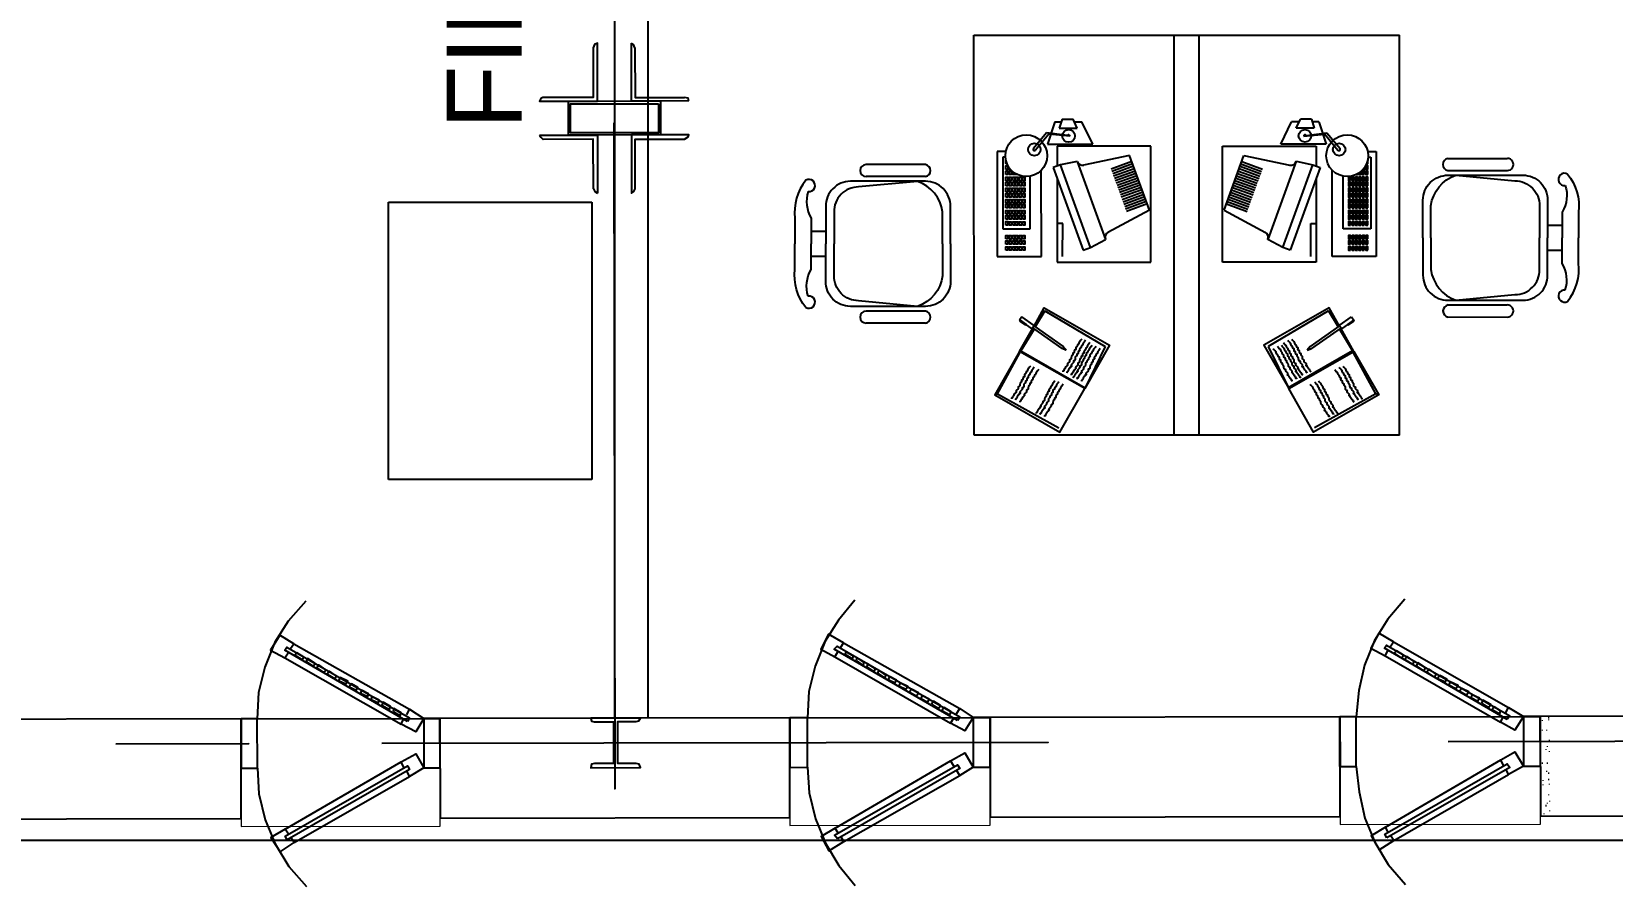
# Model space of a CAD drawing. Header units: inches. Extents: x 6322 to 85903, y -36042 to 7673.
# Drawn here: x 61982.7 to 62172.2, y 5492.1 to 5594.7 of the extents above; entities that cross this region are included whole.
import ezdxf
from ezdxf.enums import TextEntityAlignment as Align

# ---------------------------------------------------------------- set-up
doc = ezdxf.new("R2010")
doc.units = ezdxf.units.IN
doc.header["$LTSCALE"] = 10
doc.linetypes.add('Amconstr', pattern=[9999, 9999, 0])
for name, color, linetype in [('A-TEXT-P', 3, 'Continuous'), ('A-WALL-BLWK', 33, 'Continuous'), ('FURN', 6, 'Continuous'), ('HATCH', 251, 'Continuous'), ('NOITHAT', 21, 'Continuous'), ('Plot Boundary', 1, 'Continuous'), ('TIM', 14, 'Continuous')]:
    doc.layers.add(name, color=color, linetype=linetype)
doc.styles.add('1by8in-1F', font='arial.ttf', dxfattribs={"height": 6})

# ---------------------------------------------------------------- blocks, each defined once
blk = doc.blocks.new('pdf plan')
at = {"color": 7, "linetype": 'Continuous', "lineweight": -2, "true_color": 0x000007}
for points in [[(378.81, 361.051), (378.76, 361.034), (378.727, 360.968), (380.083, 360.968), (380.083, 362.324), (380.017, 362.291), (379.984, 362.209), (379.984, 361.051)], [(381.555, 360.968), (381.555, 360.174), (379.405, 360.174), (379.405, 360.968)], [(381.506, 360.902), (381.506, 360.224), (379.455, 360.224), (379.455, 360.902)], [(382.118, 360.075), (382.201, 360.125), (382.217, 360.174), (380.877, 360.174), (380.877, 358.818), (380.927, 358.851), (380.96, 358.917), (380.96, 360.075)], [(375.618, 346.479), (372.756, 348.15), (372.806, 348.216), (375.667, 346.562)], [(388.469, 346.479), (385.591, 348.15), (385.657, 348.216), (388.519, 346.562)], [(401.304, 346.479), (398.443, 348.15), (398.492, 348.216), (401.37, 346.562)], [(372.988, 348.034), (373.17, 347.918), (373.203, 347.984), (373.037, 348.084)], [(373.252, 347.885), (373.418, 347.769), (373.467, 347.836), (373.286, 347.951)], [(385.839, 348.034), (386.021, 347.918), (386.038, 347.984), (385.872, 348.084)], [(386.104, 347.885), (386.269, 347.769), (386.286, 347.836), (386.121, 347.951)], [(398.674, 348.034), (398.84, 347.918), (398.889, 347.984), (398.724, 348.084)], [(398.922, 347.885), (399.104, 347.769), (399.137, 347.836), (398.972, 347.951)], [(373.501, 347.736), (373.666, 347.621), (373.716, 347.687), (373.55, 347.802)], [(373.749, 347.587), (373.931, 347.472), (373.964, 347.538), (373.798, 347.654)], [(374.013, 347.439), (374.179, 347.356), (374.228, 347.422), (374.046, 347.505)], [(386.352, 347.736), (386.517, 347.621), (386.551, 347.687), (386.369, 347.802)], [(386.6, 347.587), (386.782, 347.472), (386.799, 347.538), (386.633, 347.654)], [(386.848, 347.439), (387.014, 347.356), (387.047, 347.422), (386.881, 347.505)], [(399.187, 347.736), (399.352, 347.621), (399.402, 347.687), (399.22, 347.802)], [(399.435, 347.587), (399.601, 347.472), (399.65, 347.538), (399.485, 347.654)], [(399.683, 347.439), (399.865, 347.356), (399.898, 347.422), (399.733, 347.505)], [(374.261, 347.29), (374.427, 347.207), (374.46, 347.273), (374.311, 347.356)], [(374.526, 347.141), (374.691, 347.058), (374.708, 347.124), (374.543, 347.207)], [(387.096, 347.29), (387.262, 347.207), (387.311, 347.273), (387.129, 347.356)], [(387.344, 347.141), (387.51, 347.058), (387.559, 347.124), (387.394, 347.207)], [(399.948, 347.29), (400.113, 347.207), (400.163, 347.273), (399.981, 347.356)], [(400.196, 347.141), (400.361, 347.058), (400.411, 347.124), (400.246, 347.207)], [(374.774, 346.992), (374.94, 346.909), (374.956, 346.975), (374.791, 347.058)], [(375.022, 346.86), (375.204, 346.76), (375.221, 346.827), (375.055, 346.926)], [(375.287, 346.711), (375.452, 346.612), (375.469, 346.678), (375.303, 346.777)], [(387.609, 346.992), (387.774, 346.909), (387.808, 346.975), (387.642, 347.058)], [(387.857, 346.86), (388.023, 346.76), (388.072, 346.827), (387.907, 346.926)], [(388.105, 346.711), (388.287, 346.612), (388.32, 346.678), (388.155, 346.777)], [(400.461, 346.992), (400.626, 346.909), (400.659, 346.975), (400.494, 347.058)], [(400.709, 346.86), (400.874, 346.76), (400.924, 346.827), (400.742, 346.926)], [(400.957, 346.711), (401.139, 346.612), (401.155, 346.678), (401.006, 346.777)], [(371.731, 344.213), (371.731, 346.545), (363.56, 346.545), (363.56, 344.213)], [(371.731, 346.545), (371.731, 345.388), (372.111, 345.388), (372.111, 346.545)], [(375.998, 346.545), (375.998, 345.388), (376.379, 345.388), (376.379, 346.545)], [(384.549, 344.213), (384.549, 346.545), (376.379, 346.545), (376.379, 344.213)], [(379.984, 345.487), (379.918, 345.47), (379.902, 345.388), (381.059, 345.388), (381.026, 345.47), (380.96, 345.487), (380.53, 345.487), (380.53, 346.463), (380.96, 346.463), (381.026, 346.479), (381.059, 346.545), (379.902, 346.545), (379.918, 346.479), (379.984, 346.463), (380.431, 346.463), (380.431, 345.487)], [(384.549, 346.545), (384.549, 345.388), (384.963, 345.388), (384.963, 346.545)], [(388.833, 346.545), (388.833, 345.388), (389.23, 345.388), (389.23, 346.545)], [(397.401, 344.213), (397.401, 346.545), (389.23, 346.545), (389.23, 344.213)], [(397.401, 346.545), (397.401, 345.388), (397.781, 345.388), (397.781, 346.545)], [(401.685, 346.545), (401.685, 345.388), (402.081, 345.388), (402.081, 346.545)], [(448.774, 344.213), (448.774, 346.545), (402.081, 346.545), (402.081, 344.213)], [(372.806, 343.717), (372.756, 343.8), (375.618, 345.437), (375.667, 345.355)], [(385.657, 343.717), (385.591, 343.8), (388.469, 345.437), (388.519, 345.355)], [(398.492, 343.717), (398.443, 343.8), (401.304, 345.437), (401.37, 345.355)]]:
    blk.add_lwpolyline(points, close=True, dxfattribs=at)
for points in [[(382.217, 360.968), (380.877, 360.968), (380.877, 362.324)], [(380.96, 362.209), (380.927, 362.291), (380.877, 362.324)], [(380.96, 362.209), (380.96, 361.051), (382.118, 361.051)], [(382.217, 360.968), (382.201, 361.034), (382.118, 361.051)], [(380.464, 360.455), (380.464, 344.891), (380.464, 344.891)], [(378.727, 360.174), (378.76, 360.125), (378.81, 360.075)], [(378.727, 360.174), (380.083, 360.174), (380.083, 358.818)], [(379.984, 358.917), (379.984, 360.075), (378.81, 360.075)], [(379.984, 358.917), (380.017, 358.851), (380.083, 358.818)], [(373.252, 349.291), (372.839, 348.828), (372.525, 348.332), (372.293, 347.753), (372.144, 347.157), (372.111, 346.545)], [(386.071, 349.291), (385.69, 348.828), (385.376, 348.332), (385.145, 347.753), (384.996, 347.157), (384.963, 346.545)], [(398.922, 349.291), (398.525, 348.828), (398.211, 348.332), (397.98, 347.753), (397.847, 347.157), (397.781, 346.545)], [(372.889, 348.183), (372.971, 348.299), (372.64, 348.497), (372.425, 348.15), (372.756, 347.968), (372.839, 348.084)], [(372.971, 348.299), (375.667, 346.76), (375.667, 346.76)], [(385.74, 348.183), (385.806, 348.299), (385.459, 348.497), (385.277, 348.15), (385.608, 347.968), (385.674, 348.084)], [(385.806, 348.299), (388.519, 346.76), (388.519, 346.76)], [(398.575, 348.183), (398.658, 348.299), (398.31, 348.497), (398.128, 348.15), (398.459, 347.968), (398.525, 348.084)], [(398.658, 348.299), (401.337, 346.76), (401.337, 346.76)], [(372.756, 347.968), (375.469, 346.413), (375.469, 346.413)], [(385.608, 347.968), (388.304, 346.413), (388.304, 346.413)], [(398.459, 347.968), (401.155, 346.413), (401.155, 346.413)], [(375.601, 346.628), (375.667, 346.76), (375.998, 346.545), (375.816, 346.231), (375.469, 346.413), (375.535, 346.545)], [(388.436, 346.628), (388.519, 346.76), (388.833, 346.545), (388.635, 346.231), (388.304, 346.413), (388.386, 346.545)], [(401.271, 346.628), (401.337, 346.76), (401.685, 346.545), (401.486, 346.231), (401.155, 346.413), (401.221, 346.545)], [(371.731, 346.545), (376.379, 346.545), (376.379, 346.545)], [(384.549, 346.545), (389.23, 346.545), (389.23, 346.545)], [(397.401, 346.545), (402.081, 346.545), (402.081, 346.545)], [(368.803, 345.967), (371.913, 345.967), (371.913, 345.967)], [(375.022, 345.967), (390.586, 345.967), (390.586, 345.967)], [(375.535, 345.404), (375.469, 345.536), (375.816, 345.718), (375.998, 345.388), (375.667, 345.189), (375.601, 345.321)], [(388.386, 345.404), (388.304, 345.536), (388.635, 345.718), (388.833, 345.388), (388.519, 345.189), (388.436, 345.321)], [(399.931, 345.967), (415.512, 345.967), (415.512, 345.967)], [(401.221, 345.404), (401.155, 345.536), (401.486, 345.718), (401.685, 345.388), (401.337, 345.189), (401.271, 345.321)], [(372.111, 345.388), (372.144, 344.792), (372.293, 344.18), (372.525, 343.618), (372.839, 343.089), (373.252, 342.625)], [(372.756, 343.965), (375.469, 345.536), (375.469, 345.536)], [(384.963, 345.388), (384.996, 344.792), (385.145, 344.18), (385.376, 343.618), (385.69, 343.089), (386.071, 342.625)], [(385.608, 343.965), (388.304, 345.536), (388.304, 345.536)], [(397.781, 345.388), (397.847, 344.792), (397.98, 344.18), (398.211, 343.618), (398.525, 343.089), (398.922, 342.625)], [(398.459, 343.965), (401.155, 345.536), (401.155, 345.536)], [(372.971, 343.651), (375.667, 345.189), (375.667, 345.189)], [(385.806, 343.651), (388.519, 345.189), (388.519, 345.189)], [(398.658, 343.651), (401.337, 345.189), (401.337, 345.189)], [(372.839, 343.849), (372.756, 343.965), (372.425, 343.767), (372.64, 343.436), (372.971, 343.651), (372.889, 343.767)], [(385.674, 343.849), (385.608, 343.965), (385.277, 343.767), (385.459, 343.436), (385.806, 343.651), (385.74, 343.767)], [(398.525, 343.849), (398.459, 343.965), (398.128, 343.767), (398.31, 343.436), (398.658, 343.651), (398.575, 343.767)]]:
    blk.add_lwpolyline(points, dxfattribs=at)
at = {"color": 253, "linetype": 'Continuous', "lineweight": 20, "true_color": 0xb3b3b3}
for points in [[(402.131, 346.446), (402.131, 346.463)], [(402.28, 346.496), (402.28, 346.529)], [(402.28, 346.463), (402.28, 346.479)], [(402.131, 346.215), (402.131, 346.231)], [(402.23, 346.215), (402.23, 346.231)], [(402.297, 345.967), (402.297, 346)], [(402.214, 345.95), (402.214, 345.967)], [(402.214, 345.768), (402.214, 345.785)], [(402.23, 345.95), (402.23, 345.967)], [(402.247, 345.834), (402.247, 345.851)], [(402.297, 345.718), (402.297, 345.735)], [(402.131, 345.437), (402.131, 345.47)], [(402.23, 345.255), (402.23, 345.272)], [(402.247, 345.437), (402.247, 345.47)], [(402.148, 345.04), (402.148, 345.057)], [(402.148, 344.941), (402.148, 344.958)], [(402.28, 345.206), (402.28, 345.239)], [(402.28, 345.057), (402.28, 345.09)], [(402.297, 344.958), (402.297, 344.974)], [(402.081, 344.676), (402.081, 344.709)], [(402.247, 344.511), (402.247, 344.528)], [(402.28, 344.709), (402.28, 344.726)], [(402.297, 344.561), (402.297, 344.577)], [(371.731, 344.213), (371.731, 344.031), (376.379, 344.031), (376.379, 344.213)], [(384.549, 344.213), (384.549, 344.031), (389.23, 344.031), (389.23, 344.213)], [(397.401, 344.213), (397.401, 344.031), (402.081, 344.031), (402.081, 344.213)], [(402.081, 344.296), (402.081, 344.329)], [(402.164, 344.263), (402.164, 344.279)], [(402.214, 344.445), (402.214, 344.478)], [(402.297, 344.329), (402.297, 344.346)]]:
    blk.add_lwpolyline(points, dxfattribs=at)
at = {"layer": 'A-WALL-BLWK'}
for p, q in [((380.462, 346.526), (380.54, 390.96)), ((381.241, 346.535), (381.318, 390.179))]:
    blk.add_line(p, q, dxfattribs=at)
at = {"layer": 'FURN', "linetype": 'Amconstr', "lineweight": 25}
for p, q in [((375.19, 352.131), (375.201, 358.615)), ((375.201, 358.615), (379.945, 358.607)), ((379.945, 358.607), (379.934, 352.123)), ((379.934, 352.123), (375.19, 352.131))]:
    blk.add_line(p, q, dxfattribs=at)
at = {"layer": 'HATCH'}
for p, q in [((388.865, 353.141), (388.881, 362.494)), ((388.881, 362.494), (394.143, 362.485)), ((393.542, 353.132), (393.558, 362.486)), ((394.126, 353.131), (394.143, 362.485)), ((394.143, 362.485), (398.819, 362.476)), ((398.803, 353.123), (398.819, 362.476)), ((392.559, 359.531), (392.077, 359.356)), ((392.579, 359.476), (392.097, 359.301)), ((392.599, 359.421), (392.117, 359.246)), ((392.619, 359.366), (392.137, 359.191)), ((392.639, 359.311), (392.156, 359.136)), ((395.051, 359.307), (395.533, 359.13)), ((395.071, 359.362), (395.553, 359.185)), ((395.091, 359.417), (395.573, 359.24)), ((395.111, 359.472), (395.593, 359.295)), ((395.131, 359.526), (395.613, 359.35)), ((392.659, 359.256), (392.176, 359.081)), ((392.679, 359.201), (392.196, 359.026)), ((392.699, 359.146), (392.216, 358.971)), ((392.719, 359.091), (392.236, 358.917)), ((392.739, 359.036), (392.256, 358.862)), ((392.758, 358.981), (392.276, 358.807)), ((392.778, 358.926), (392.296, 358.752)), ((392.778, 358.926), (392.296, 358.752)), ((394.91, 358.923), (395.392, 358.746)), ((394.91, 358.923), (395.392, 358.746)), ((394.93, 358.977), (395.412, 358.801)), ((394.95, 359.032), (395.432, 358.856)), ((394.97, 359.087), (395.452, 358.911)), ((394.99, 359.142), (395.472, 358.966)), ((395.01, 359.197), (395.492, 359.021)), ((395.03, 359.252), (395.512, 359.076)), ((392.798, 358.871), (392.316, 358.697)), ((392.818, 358.816), (392.336, 358.642)), ((392.838, 358.761), (392.355, 358.587)), ((392.858, 358.706), (392.375, 358.532)), ((392.878, 358.651), (392.395, 358.477)), ((392.898, 358.596), (392.415, 358.422)), ((394.789, 358.593), (395.271, 358.417)), ((394.809, 358.648), (395.291, 358.472)), ((394.83, 358.703), (395.312, 358.527)), ((394.85, 358.758), (395.332, 358.581)), ((394.87, 358.813), (395.352, 358.636)), ((394.89, 358.868), (395.372, 358.691)), ((392.918, 358.542), (392.435, 358.367)), ((394.769, 358.538), (395.251, 358.362)), ((398.803, 353.123), (388.865, 353.141))]:
    blk.add_line(p, q, dxfattribs=at)
for points in [[(389.616, 359.232), (389.617, 359.315), (389.664, 359.315), (389.663, 359.232)], [(389.617, 359.355), (389.617, 359.438), (389.664, 359.438), (389.664, 359.355)], [(389.696, 359.232), (389.696, 359.315), (389.743, 359.315), (389.743, 359.232)], [(397.993, 359.217), (397.994, 359.3), (397.947, 359.3), (397.946, 359.217)], [(398.073, 359.34), (398.073, 359.423), (398.026, 359.423), (398.026, 359.34)], [(398.073, 359.217), (398.073, 359.3), (398.026, 359.3), (398.026, 359.217)], [(389.616, 359.091), (389.616, 359.174), (389.663, 359.174), (389.663, 359.091)], [(389.616, 358.972), (389.616, 359.055), (389.663, 359.055), (389.663, 358.971)], [(389.616, 358.83), (389.616, 358.914), (389.663, 358.914), (389.663, 358.83)], [(389.695, 358.971), (389.696, 359.055), (389.743, 359.054), (389.742, 358.971)], [(389.695, 358.83), (389.695, 358.914), (389.742, 358.913), (389.742, 358.83)], [(389.696, 359.091), (389.696, 359.174), (389.743, 359.174), (389.743, 359.091)], [(389.778, 358.83), (389.778, 358.913), (389.825, 358.913), (389.825, 358.83)], [(389.779, 359.091), (389.779, 359.174), (389.826, 359.174), (389.826, 359.09)], [(389.779, 358.971), (389.779, 359.054), (389.826, 359.054), (389.826, 358.971)], [(389.854, 358.971), (389.855, 359.054), (389.902, 359.054), (389.901, 358.971)], [(389.854, 358.83), (389.854, 358.913), (389.901, 358.913), (389.901, 358.83)], [(389.855, 359.09), (389.855, 359.174), (389.902, 359.174), (389.902, 359.09)], [(389.934, 359.09), (389.934, 359.173), (389.981, 359.173), (389.981, 359.09)], [(389.934, 358.971), (389.934, 359.054), (389.981, 359.054), (389.981, 358.971)], [(389.934, 358.83), (389.934, 358.913), (389.981, 358.913), (389.981, 358.83)], [(390.017, 359.09), (390.017, 359.173), (390.064, 359.173), (390.064, 359.09)], [(390.017, 358.971), (390.017, 359.054), (390.064, 359.054), (390.064, 358.971)], [(390.017, 358.83), (390.017, 358.913), (390.064, 358.913), (390.064, 358.83)], [(397.671, 358.957), (397.671, 359.041), (397.625, 359.041), (397.624, 358.957)], [(397.672, 359.077), (397.672, 359.16), (397.625, 359.16), (397.625, 359.077)], [(397.754, 358.957), (397.755, 359.04), (397.708, 359.04), (397.707, 358.957)], [(397.755, 359.077), (397.755, 359.16), (397.708, 359.16), (397.708, 359.077)], [(397.834, 359.076), (397.834, 359.16), (397.787, 359.16), (397.787, 359.076)], [(397.834, 358.957), (397.834, 359.04), (397.787, 359.04), (397.787, 358.957)], [(397.91, 359.076), (397.91, 359.159), (397.863, 359.159), (397.863, 359.076)], [(397.91, 358.957), (397.91, 359.04), (397.863, 359.04), (397.863, 358.957)], [(397.993, 359.076), (397.993, 359.159), (397.946, 359.159), (397.946, 359.076)], [(397.993, 358.957), (397.993, 359.04), (397.946, 359.04), (397.946, 358.957)], [(398.072, 358.957), (398.073, 359.04), (398.026, 359.04), (398.025, 358.957)], [(398.073, 359.076), (398.073, 359.159), (398.026, 359.159), (398.026, 359.076)], [(389.615, 358.708), (389.616, 358.791), (389.663, 358.791), (389.662, 358.707)], [(389.615, 358.567), (389.615, 358.65), (389.662, 358.65), (389.662, 358.566)], [(389.695, 358.707), (389.695, 358.791), (389.742, 358.79), (389.742, 358.707)], [(389.695, 358.566), (389.695, 358.65), (389.742, 358.649), (389.742, 358.566)], [(389.778, 358.707), (389.778, 358.79), (389.825, 358.79), (389.825, 358.707)], [(389.778, 358.566), (389.778, 358.649), (389.825, 358.649), (389.825, 358.566)], [(389.854, 358.707), (389.854, 358.79), (389.901, 358.79), (389.901, 358.707)], [(389.854, 358.566), (389.854, 358.649), (389.901, 358.649), (389.901, 358.566)], [(389.933, 358.707), (389.934, 358.79), (389.981, 358.79), (389.98, 358.707)], [(389.933, 358.566), (389.933, 358.649), (389.98, 358.649), (389.98, 358.566)], [(390.016, 358.566), (390.016, 358.649), (390.063, 358.649), (390.063, 358.566)], [(390.017, 358.707), (390.017, 358.79), (390.064, 358.79), (390.064, 358.707)], [(397.671, 358.816), (397.671, 358.899), (397.624, 358.9), (397.624, 358.816)], [(397.671, 358.693), (397.671, 358.777), (397.624, 358.777), (397.624, 358.693)], [(397.671, 358.552), (397.671, 358.636), (397.624, 358.636), (397.624, 358.552)], [(397.754, 358.816), (397.754, 358.899), (397.707, 358.899), (397.707, 358.816)], [(397.754, 358.693), (397.754, 358.776), (397.707, 358.776), (397.707, 358.693)], [(397.754, 358.552), (397.754, 358.635), (397.707, 358.635), (397.707, 358.552)], [(397.833, 358.552), (397.833, 358.635), (397.786, 358.635), (397.786, 358.552)], [(397.834, 358.816), (397.834, 358.899), (397.787, 358.899), (397.787, 358.816)], [(397.834, 358.693), (397.834, 358.776), (397.787, 358.776), (397.787, 358.693)], [(397.909, 358.693), (397.91, 358.776), (397.863, 358.776), (397.862, 358.693)], [(397.909, 358.552), (397.909, 358.635), (397.862, 358.635), (397.862, 358.552)], [(397.91, 358.816), (397.91, 358.899), (397.863, 358.899), (397.863, 358.816)], [(397.992, 358.552), (397.992, 358.635), (397.945, 358.635), (397.945, 358.552)], [(397.993, 358.816), (397.993, 358.899), (397.946, 358.899), (397.946, 358.816)], [(397.993, 358.693), (397.993, 358.776), (397.946, 358.776), (397.946, 358.693)], [(398.072, 358.816), (398.072, 358.899), (398.025, 358.899), (398.025, 358.816)], [(398.072, 358.693), (398.072, 358.776), (398.025, 358.776), (398.025, 358.693)], [(398.072, 358.552), (398.072, 358.635), (398.025, 358.635), (398.025, 358.552)], [(389.615, 358.454), (389.615, 358.538), (389.662, 358.538), (389.662, 358.454)], [(389.615, 358.313), (389.615, 358.397), (389.662, 358.396), (389.662, 358.313)], [(389.615, 358.19), (389.615, 358.274), (389.662, 358.274), (389.662, 358.19)], [(389.694, 358.313), (389.694, 358.396), (389.741, 358.396), (389.741, 358.313)], [(389.694, 358.19), (389.694, 358.273), (389.741, 358.273), (389.741, 358.19)], [(389.695, 358.454), (389.695, 358.537), (389.742, 358.537), (389.742, 358.454)], [(389.777, 358.313), (389.778, 358.396), (389.825, 358.396), (389.824, 358.313)], [(389.777, 358.19), (389.777, 358.273), (389.824, 358.273), (389.824, 358.19)], [(389.778, 358.454), (389.778, 358.537), (389.825, 358.537), (389.825, 358.454)], [(389.853, 358.313), (389.853, 358.396), (389.9, 358.396), (389.9, 358.313)], [(389.853, 358.19), (389.853, 358.273), (389.9, 358.273), (389.9, 358.19)], [(389.854, 358.454), (389.854, 358.537), (389.901, 358.537), (389.901, 358.454)], [(389.933, 358.454), (389.933, 358.537), (389.98, 358.537), (389.98, 358.454)], [(389.933, 358.313), (389.933, 358.396), (389.98, 358.396), (389.98, 358.313)], [(389.933, 358.19), (389.933, 358.273), (389.98, 358.273), (389.98, 358.19)], [(390.016, 358.454), (390.016, 358.537), (390.063, 358.537), (390.063, 358.454)], [(390.016, 358.313), (390.016, 358.396), (390.063, 358.396), (390.063, 358.313)], [(390.016, 358.19), (390.016, 358.273), (390.063, 358.273), (390.063, 358.19)], [(397.67, 358.44), (397.671, 358.523), (397.624, 358.523), (397.623, 358.44)], [(397.67, 358.299), (397.67, 358.382), (397.623, 358.382), (397.623, 358.299)], [(397.67, 358.176), (397.67, 358.259), (397.623, 358.26), (397.623, 358.176)], [(397.753, 358.299), (397.753, 358.382), (397.706, 358.382), (397.706, 358.299)], [(397.753, 358.176), (397.753, 358.259), (397.706, 358.259), (397.706, 358.176)], [(397.754, 358.44), (397.754, 358.523), (397.707, 358.523), (397.707, 358.44)], [(397.833, 358.44), (397.833, 358.523), (397.786, 358.523), (397.786, 358.44)], [(397.833, 358.299), (397.833, 358.382), (397.786, 358.382), (397.786, 358.299)], [(397.833, 358.176), (397.833, 358.259), (397.786, 358.259), (397.786, 358.176)], [(397.909, 358.44), (397.909, 358.523), (397.862, 358.523), (397.862, 358.44)], [(397.909, 358.299), (397.909, 358.382), (397.862, 358.382), (397.862, 358.299)], [(397.908, 358.176), (397.909, 358.259), (397.862, 358.259), (397.862, 358.176)], [(397.992, 358.44), (397.992, 358.523), (397.945, 358.523), (397.945, 358.44)], [(397.992, 358.299), (397.992, 358.382), (397.945, 358.382), (397.945, 358.299)], [(397.992, 358.176), (397.992, 358.259), (397.945, 358.259), (397.945, 358.176)], [(398.071, 358.299), (398.071, 358.382), (398.024, 358.382), (398.024, 358.299)], [(398.071, 358.176), (398.071, 358.259), (398.024, 358.259), (398.024, 358.176)], [(398.072, 358.44), (398.072, 358.523), (398.025, 358.523), (398.025, 358.44)], [(389.614, 358.049), (389.614, 358.133), (389.661, 358.133), (389.661, 358.049)], [(389.614, 357.728), (389.614, 357.811), (389.661, 357.811), (389.661, 357.728)], [(389.693, 357.727), (389.693, 357.811), (389.74, 357.811), (389.74, 357.727)], [(389.694, 358.049), (389.694, 358.132), (389.741, 358.132), (389.741, 358.049)], [(389.776, 357.727), (389.777, 357.81), (389.823, 357.81), (389.823, 357.727)], [(389.777, 358.049), (389.777, 358.132), (389.824, 358.132), (389.824, 358.049)], [(389.852, 357.727), (389.852, 357.81), (389.899, 357.81), (389.899, 357.727)], [(389.853, 358.049), (389.853, 358.132), (389.9, 358.132), (389.9, 358.049)], [(389.932, 358.049), (389.932, 358.132), (389.979, 358.132), (389.979, 358.049)], [(389.932, 357.727), (389.932, 357.81), (389.979, 357.81), (389.979, 357.727)], [(390.015, 358.049), (390.016, 358.132), (390.063, 358.132), (390.062, 358.049)], [(390.015, 357.727), (390.015, 357.81), (390.062, 357.81), (390.062, 357.727)], [(397.67, 358.035), (397.67, 358.118), (397.623, 358.119), (397.623, 358.035)], [(397.753, 358.035), (397.753, 358.118), (397.706, 358.118), (397.706, 358.035)], [(397.832, 358.035), (397.832, 358.118), (397.786, 358.118), (397.785, 358.035)], [(397.908, 358.035), (397.908, 358.118), (397.861, 358.118), (397.861, 358.035)], [(397.991, 358.035), (397.991, 358.118), (397.945, 358.118), (397.944, 358.035)], [(398.071, 358.035), (398.071, 358.118), (398.024, 358.118), (398.024, 358.035)], [(389.613, 357.464), (389.613, 357.547), (389.66, 357.547), (389.66, 357.464)], [(389.614, 357.605), (389.614, 357.688), (389.661, 357.688), (389.661, 357.605)], [(389.693, 357.605), (389.693, 357.688), (389.74, 357.688), (389.74, 357.604)], [(389.693, 357.463), (389.693, 357.547), (389.74, 357.547), (389.74, 357.463)], [(389.776, 357.604), (389.776, 357.688), (389.823, 357.687), (389.823, 357.604)], [(389.776, 357.463), (389.776, 357.547), (389.823, 357.546), (389.823, 357.463)], [(389.852, 357.604), (389.852, 357.687), (389.899, 357.687), (389.899, 357.604)], [(389.852, 357.463), (389.852, 357.546), (389.899, 357.546), (389.899, 357.463)], [(389.931, 357.463), (389.931, 357.546), (389.978, 357.546), (389.978, 357.463)], [(389.932, 357.604), (389.932, 357.687), (389.979, 357.687), (389.979, 357.604)], [(390.014, 357.463), (390.015, 357.546), (390.062, 357.546), (390.061, 357.463)], [(390.015, 357.604), (390.015, 357.687), (390.062, 357.687), (390.062, 357.604)], [(397.669, 357.713), (397.669, 357.797), (397.622, 357.797), (397.622, 357.714)], [(397.669, 357.59), (397.669, 357.674), (397.622, 357.674), (397.622, 357.591)], [(397.669, 357.449), (397.669, 357.533), (397.622, 357.533), (397.622, 357.45)], [(397.752, 357.713), (397.752, 357.796), (397.705, 357.797), (397.705, 357.713)], [(397.752, 357.59), (397.752, 357.674), (397.705, 357.674), (397.705, 357.59)], [(397.752, 357.449), (397.752, 357.532), (397.705, 357.533), (397.705, 357.449)], [(397.831, 357.449), (397.831, 357.532), (397.784, 357.532), (397.784, 357.449)], [(397.832, 357.713), (397.832, 357.796), (397.785, 357.796), (397.785, 357.713)], [(397.832, 357.59), (397.832, 357.673), (397.785, 357.673), (397.785, 357.59)], [(397.907, 357.59), (397.908, 357.673), (397.861, 357.673), (397.86, 357.59)], [(397.907, 357.449), (397.907, 357.532), (397.86, 357.532), (397.86, 357.449)], [(397.908, 357.713), (397.908, 357.796), (397.861, 357.796), (397.861, 357.713)], [(397.99, 357.449), (397.99, 357.532), (397.943, 357.532), (397.943, 357.449)], [(397.991, 357.713), (397.991, 357.796), (397.944, 357.796), (397.944, 357.713)], [(397.991, 357.59), (397.991, 357.673), (397.944, 357.673), (397.944, 357.59)], [(398.07, 357.713), (398.07, 357.796), (398.023, 357.796), (398.023, 357.713)], [(398.07, 357.59), (398.07, 357.673), (398.023, 357.673), (398.023, 357.59)], [(398.07, 357.449), (398.07, 357.532), (398.023, 357.532), (398.023, 357.449)]]:
    blk.add_lwpolyline(points, close=True, dxfattribs=at)
for points in [[(389.642, 359.496), (389.617, 359.496), (389.617, 359.579), (389.618, 359.579)], [(389.727, 359.355), (389.696, 359.355), (389.696, 359.394)], [(389.826, 359.267), (389.826, 359.231), (389.779, 359.232), (389.779, 359.303)], [(397.863, 359.253), (397.863, 359.217), (397.91, 359.217), (397.91, 359.288)], [(397.963, 359.34), (397.994, 359.34), (397.994, 359.38)], [(398.048, 359.481), (398.073, 359.481), (398.074, 359.564), (398.073, 359.564)], [(389.89, 359.231), (389.855, 359.231), (389.855, 359.249)], [(397.8, 359.217), (397.834, 359.217), (397.834, 359.235)]]:
    blk.add_lwpolyline(points, dxfattribs=at)
for points in [[(391.384, 355.384), (391.348, 355.336), (391.327, 355.314), (391.311, 355.27), (391.289, 355.249), (391.274, 355.205), (391.246, 355.188), (391.243, 355.136), (391.219, 355.126), (391.202, 355.065), (391.178, 355.054), (391.172, 355.013), (391.158, 355.005), (391.121, 354.905), (391.101, 354.901), (391.099, 354.866), (391.048, 354.792), (391.053, 354.772), (391.033, 354.768), (391.028, 354.745), (391.014, 354.735), (390.987, 354.69), (390.967, 354.668), (390.962, 354.644), (390.942, 354.639), (390.945, 354.629), (390.941, 354.622)], [(391.475, 355.36), (391.439, 355.312), (391.418, 355.29), (391.402, 355.246), (391.38, 355.225), (391.365, 355.181), (391.337, 355.164), (391.334, 355.112), (391.31, 355.102), (391.293, 355.041), (391.269, 355.03), (391.264, 354.989), (391.249, 354.981), (391.212, 354.881), (391.192, 354.877), (391.19, 354.842), (391.139, 354.768), (391.144, 354.747), (391.124, 354.744), (391.119, 354.72), (391.105, 354.711), (391.078, 354.665), (391.058, 354.643), (391.053, 354.62), (391.033, 354.615), (391.036, 354.604), (391.032, 354.598)], [(391.578, 355.308), (391.542, 355.26), (391.521, 355.238), (391.505, 355.194), (391.484, 355.173), (391.468, 355.129), (391.44, 355.112), (391.437, 355.06), (391.413, 355.05), (391.396, 354.989), (391.372, 354.978), (391.367, 354.937), (391.353, 354.929), (391.315, 354.829), (391.295, 354.825), (391.293, 354.79), (391.242, 354.716), (391.248, 354.695), (391.227, 354.691), (391.222, 354.668), (391.209, 354.659), (391.181, 354.613), (391.161, 354.591), (391.156, 354.568), (391.136, 354.563), (391.139, 354.552), (391.135, 354.546)], [(391.624, 355.24), (391.587, 355.192), (391.566, 355.17), (391.55, 355.126), (391.529, 355.105), (391.513, 355.061), (391.485, 355.044), (391.482, 354.992), (391.458, 354.982), (391.442, 354.921), (391.417, 354.91), (391.412, 354.869), (391.398, 354.861), (391.361, 354.761), (391.34, 354.757), (391.338, 354.722), (391.287, 354.648), (391.293, 354.628), (391.272, 354.624), (391.268, 354.6), (391.254, 354.591), (391.226, 354.545), (391.206, 354.523), (391.202, 354.5), (391.181, 354.495), (391.184, 354.485), (391.18, 354.478)], [(396.052, 355.233), (396.088, 355.184), (396.109, 355.162), (396.125, 355.118), (396.146, 355.097), (396.162, 355.053), (396.189, 355.036), (396.192, 354.984), (396.216, 354.973), (396.233, 354.912), (396.257, 354.902), (396.262, 354.86), (396.276, 354.853), (396.313, 354.752), (396.334, 354.748), (396.335, 354.713), (396.386, 354.639), (396.38, 354.619), (396.401, 354.615), (396.405, 354.591), (396.419, 354.582), (396.447, 354.536), (396.466, 354.514), (396.471, 354.491), (396.491, 354.485), (396.489, 354.475), (396.492, 354.469)], [(396.097, 355.3), (396.133, 355.252), (396.154, 355.23), (396.17, 355.185), (396.191, 355.165), (396.207, 355.12), (396.235, 355.103), (396.237, 355.052), (396.262, 355.041), (396.278, 354.98), (396.302, 354.969), (396.308, 354.928), (396.322, 354.92), (396.358, 354.82), (396.379, 354.816), (396.381, 354.781), (396.431, 354.707), (396.426, 354.686), (396.446, 354.682), (396.451, 354.659), (396.465, 354.65), (396.492, 354.604), (396.512, 354.582), (396.516, 354.559), (396.537, 354.553), (396.534, 354.543), (396.538, 354.536)], [(396.2, 355.352), (396.237, 355.304), (396.258, 355.281), (396.273, 355.237), (396.295, 355.216), (396.31, 355.172), (396.338, 355.155), (396.341, 355.103), (396.365, 355.093), (396.381, 355.032), (396.406, 355.021), (396.411, 354.98), (396.425, 354.972), (396.462, 354.872), (396.482, 354.868), (396.484, 354.833), (396.535, 354.758), (396.529, 354.738), (396.55, 354.734), (396.554, 354.711), (396.568, 354.701), (396.595, 354.656), (396.615, 354.634), (396.62, 354.61), (396.64, 354.605), (396.637, 354.595), (396.641, 354.588)], [(396.292, 355.376), (396.328, 355.327), (396.349, 355.305), (396.365, 355.261), (396.386, 355.24), (396.401, 355.196), (396.429, 355.179), (396.432, 355.127), (396.456, 355.117), (396.473, 355.056), (396.497, 355.045), (396.502, 355.004), (396.516, 354.996), (396.553, 354.896), (396.573, 354.892), (396.575, 354.857), (396.626, 354.782), (396.62, 354.762), (396.641, 354.758), (396.645, 354.735), (396.659, 354.725), (396.687, 354.68), (396.706, 354.657), (396.711, 354.634), (396.731, 354.629), (396.729, 354.618), (396.732, 354.612)], [(391.715, 355.216), (391.678, 355.168), (391.657, 355.146), (391.641, 355.102), (391.62, 355.081), (391.604, 355.037), (391.576, 355.02), (391.574, 354.968), (391.549, 354.958), (391.533, 354.897), (391.508, 354.886), (391.503, 354.845), (391.489, 354.837), (391.452, 354.737), (391.431, 354.733), (391.429, 354.698), (391.378, 354.624), (391.384, 354.603), (391.363, 354.599), (391.359, 354.576), (391.345, 354.567), (391.317, 354.521), (391.297, 354.499), (391.293, 354.476), (391.272, 354.471), (391.275, 354.46), (391.271, 354.454)], [(391.818, 355.164), (391.782, 355.116), (391.76, 355.094), (391.745, 355.049), (391.723, 355.029), (391.707, 354.985), (391.679, 354.968), (391.677, 354.916), (391.652, 354.905), (391.636, 354.845), (391.612, 354.834), (391.606, 354.793), (391.592, 354.785), (391.555, 354.685), (391.534, 354.681), (391.533, 354.646), (391.482, 354.572), (391.487, 354.551), (391.467, 354.547), (391.462, 354.524), (391.448, 354.515), (391.42, 354.469), (391.401, 354.447), (391.396, 354.424), (391.375, 354.418), (391.378, 354.408), (391.375, 354.402)], [(395.857, 355.157), (395.893, 355.109), (395.915, 355.086), (395.93, 355.042), (395.951, 355.021), (395.967, 354.977), (395.995, 354.96), (395.997, 354.908), (396.022, 354.898), (396.038, 354.837), (396.062, 354.826), (396.068, 354.785), (396.082, 354.777), (396.118, 354.677), (396.139, 354.673), (396.141, 354.638), (396.191, 354.563), (396.186, 354.543), (396.206, 354.539), (396.211, 354.516), (396.225, 354.507), (396.252, 354.461), (396.272, 354.439), (396.277, 354.415), (396.297, 354.41), (396.294, 354.4), (396.298, 354.393)], [(395.961, 355.209), (395.997, 355.16), (396.018, 355.138), (396.033, 355.094), (396.055, 355.073), (396.07, 355.029), (396.098, 355.012), (396.101, 354.96), (396.125, 354.949), (396.141, 354.888), (396.166, 354.878), (396.171, 354.836), (396.185, 354.829), (396.222, 354.729), (396.242, 354.724), (396.244, 354.69), (396.295, 354.615), (396.289, 354.595), (396.31, 354.591), (396.314, 354.568), (396.328, 354.558), (396.356, 354.512), (396.375, 354.49), (396.38, 354.467), (396.4, 354.462), (396.397, 354.451), (396.401, 354.445)], [(390.184, 354.755), (390.148, 354.707), (390.126, 354.685), (390.111, 354.64), (390.089, 354.62), (390.074, 354.576), (390.046, 354.559), (390.043, 354.507), (390.019, 354.496), (390.002, 354.436), (389.978, 354.425), (389.972, 354.384), (389.958, 354.376), (389.921, 354.276), (389.901, 354.272), (389.899, 354.237), (389.848, 354.163), (389.853, 354.142), (389.833, 354.138), (389.828, 354.115), (389.814, 354.106), (389.787, 354.06), (389.767, 354.038), (389.762, 354.015), (389.742, 354.009), (389.744, 353.999), (389.741, 353.993)], [(390.275, 354.731), (390.239, 354.683), (390.218, 354.661), (390.202, 354.616), (390.18, 354.596), (390.165, 354.551), (390.137, 354.534), (390.134, 354.483), (390.11, 354.472), (390.093, 354.411), (390.069, 354.401), (390.063, 354.359), (390.049, 354.352), (390.012, 354.252), (389.992, 354.248), (389.99, 354.213), (389.939, 354.139), (389.944, 354.118), (389.924, 354.114), (389.919, 354.091), (389.905, 354.082), (389.878, 354.036), (389.858, 354.014), (389.853, 353.991), (389.833, 353.985), (389.836, 353.975), (389.832, 353.969)], [(390.378, 354.679), (390.342, 354.631), (390.321, 354.608), (390.305, 354.564), (390.284, 354.544), (390.268, 354.499), (390.24, 354.482), (390.237, 354.431), (390.213, 354.42), (390.196, 354.359), (390.172, 354.349), (390.167, 354.307), (390.152, 354.3), (390.115, 354.2), (390.095, 354.196), (390.093, 354.161), (390.042, 354.087), (390.048, 354.066), (390.027, 354.062), (390.022, 354.039), (390.008, 354.03), (389.981, 353.984), (389.961, 353.962), (389.956, 353.939), (389.936, 353.933), (389.939, 353.923), (389.935, 353.917)], [(397.295, 354.667), (397.331, 354.618), (397.352, 354.596), (397.368, 354.552), (397.389, 354.531), (397.405, 354.487), (397.433, 354.47), (397.435, 354.418), (397.459, 354.407), (397.476, 354.346), (397.5, 354.336), (397.505, 354.294), (397.519, 354.287), (397.556, 354.187), (397.577, 354.183), (397.578, 354.148), (397.629, 354.073), (397.624, 354.053), (397.644, 354.049), (397.649, 354.026), (397.663, 354.016), (397.69, 353.97), (397.71, 353.948), (397.714, 353.925), (397.735, 353.92), (397.732, 353.909), (397.736, 353.903)], [(397.398, 354.718), (397.434, 354.67), (397.456, 354.648), (397.471, 354.603), (397.493, 354.583), (397.508, 354.538), (397.536, 354.521), (397.539, 354.47), (397.563, 354.459), (397.579, 354.398), (397.603, 354.388), (397.609, 354.346), (397.623, 354.338), (397.66, 354.238), (397.68, 354.234), (397.682, 354.199), (397.733, 354.125), (397.727, 354.104), (397.747, 354.1), (397.752, 354.077), (397.766, 354.068), (397.793, 354.022), (397.813, 354), (397.818, 353.977), (397.838, 353.971), (397.835, 353.961), (397.839, 353.955)], [(397.49, 354.742), (397.526, 354.694), (397.547, 354.672), (397.562, 354.627), (397.584, 354.607), (397.599, 354.562), (397.627, 354.545), (397.63, 354.494), (397.654, 354.483), (397.67, 354.422), (397.695, 354.411), (397.7, 354.37), (397.714, 354.362), (397.751, 354.262), (397.771, 354.258), (397.773, 354.223), (397.824, 354.149), (397.818, 354.128), (397.839, 354.124), (397.843, 354.101), (397.857, 354.092), (397.885, 354.046), (397.904, 354.024), (397.909, 354.001), (397.929, 353.995), (397.926, 353.985), (397.93, 353.978)], [(390.758, 354.413), (390.721, 354.364), (390.7, 354.342), (390.684, 354.298), (390.663, 354.277), (390.647, 354.233), (390.619, 354.216), (390.617, 354.164), (390.592, 354.154), (390.576, 354.093), (390.551, 354.083), (390.546, 354.041), (390.532, 354.033), (390.495, 353.933), (390.474, 353.929), (390.472, 353.894), (390.421, 353.82), (390.427, 353.8), (390.406, 353.796), (390.402, 353.773), (390.388, 353.763), (390.36, 353.718), (390.34, 353.696), (390.336, 353.673), (390.315, 353.667), (390.318, 353.657), (390.314, 353.65)], [(390.849, 354.388), (390.813, 354.34), (390.791, 354.318), (390.776, 354.274), (390.754, 354.253), (390.738, 354.209), (390.71, 354.192), (390.708, 354.14), (390.683, 354.13), (390.667, 354.069), (390.643, 354.058), (390.637, 354.017), (390.623, 354.009), (390.586, 353.909), (390.565, 353.905), (390.564, 353.87), (390.513, 353.796), (390.518, 353.776), (390.498, 353.772), (390.493, 353.749), (390.479, 353.739), (390.451, 353.694), (390.432, 353.672), (390.427, 353.648), (390.406, 353.643), (390.409, 353.633), (390.406, 353.626)], [(390.952, 354.336), (390.916, 354.288), (390.894, 354.266), (390.879, 354.222), (390.857, 354.201), (390.842, 354.157), (390.814, 354.14), (390.811, 354.088), (390.787, 354.078), (390.77, 354.017), (390.746, 354.006), (390.74, 353.965), (390.726, 353.957), (390.689, 353.857), (390.669, 353.853), (390.667, 353.818), (390.616, 353.744), (390.621, 353.724), (390.601, 353.72), (390.596, 353.696), (390.582, 353.687), (390.555, 353.641), (390.535, 353.62), (390.53, 353.596), (390.51, 353.591), (390.512, 353.581), (390.509, 353.574)], [(396.72, 354.326), (396.756, 354.278), (396.777, 354.256), (396.793, 354.211), (396.814, 354.191), (396.83, 354.146), (396.858, 354.129), (396.86, 354.078), (396.885, 354.067), (396.901, 354.006), (396.925, 353.995), (396.931, 353.954), (396.945, 353.946), (396.981, 353.846), (397.002, 353.842), (397.004, 353.807), (397.054, 353.733), (397.049, 353.712), (397.069, 353.708), (397.074, 353.685), (397.088, 353.676), (397.115, 353.63), (397.135, 353.608), (397.139, 353.585), (397.16, 353.579), (397.157, 353.569), (397.161, 353.562)], [(396.823, 354.378), (396.86, 354.33), (396.881, 354.307), (396.896, 354.263), (396.918, 354.242), (396.933, 354.198), (396.961, 354.181), (396.964, 354.129), (396.988, 354.119), (397.004, 354.058), (397.029, 354.047), (397.034, 354.006), (397.048, 353.998), (397.085, 353.898), (397.105, 353.894), (397.107, 353.859), (397.158, 353.784), (397.152, 353.764), (397.173, 353.76), (397.177, 353.737), (397.191, 353.727), (397.218, 353.682), (397.238, 353.66), (397.243, 353.636), (397.263, 353.631), (397.26, 353.621), (397.264, 353.614)], [(396.915, 354.402), (396.951, 354.353), (396.972, 354.331), (396.988, 354.287), (397.009, 354.266), (397.024, 354.222), (397.052, 354.205), (397.055, 354.153), (397.079, 354.143), (397.096, 354.082), (397.12, 354.071), (397.125, 354.03), (397.139, 354.022), (397.176, 353.922), (397.196, 353.918), (397.198, 353.883), (397.249, 353.808), (397.243, 353.788), (397.264, 353.784), (397.268, 353.761), (397.282, 353.751), (397.31, 353.705), (397.329, 353.683), (397.334, 353.66), (397.354, 353.655), (397.352, 353.644), (397.355, 353.638)]]:
    blk.add_spline(points, degree=3, dxfattribs=at)
at = {"layer": 'NOITHAT'}
for p, q in [((390.762, 360.463), (390.591, 359.946)), ((390.762, 360.463), (390.915, 360.463)), ((390.936, 360.526), (390.867, 360.319)), ((390.936, 360.526), (391.191, 360.525)), ((391.291, 360.318), (391.191, 360.525)), ((391.222, 360.462), (391.4, 360.462)), ((391.65, 359.944), (391.4, 360.462)), ((396.042, 359.936), (396.294, 360.453)), ((396.472, 360.453), (396.294, 360.453)), ((396.402, 360.309), (396.503, 360.516)), ((396.758, 360.516), (396.503, 360.516)), ((396.758, 360.516), (396.826, 360.308)), ((396.931, 360.452), (396.779, 360.452)), ((396.931, 360.452), (397.101, 359.934)), ((390.571, 360.207), (390.264, 359.838)), ((390.623, 360.179), (390.312, 359.805)), ((391.058, 360.145), (390.571, 360.207)), ((391.113, 360.125), (390.623, 360.179)), ((390.867, 360.319), (391.291, 360.318)), ((396.826, 360.308), (396.402, 360.309)), ((396.579, 360.116), (397.07, 360.168)), ((396.634, 360.136), (397.122, 360.195)), ((397.07, 360.168), (397.379, 359.792)), ((397.122, 360.195), (397.427, 359.826)), ((389.417, 359.77), (389.413, 357.32)), ((389.618, 359.769), (389.417, 359.77)), ((390.591, 359.946), (391.65, 359.944)), ((390.819, 359.896), (390.818, 359.432)), ((393.011, 359.892), (390.819, 359.896)), ((392.509, 359.671), (391.433, 359.45)), ((392.97, 358.397), (392.509, 359.671)), ((393.006, 357.184), (393.011, 359.892)), ((394.676, 357.181), (394.681, 359.889)), ((394.681, 359.889), (396.873, 359.885)), ((394.716, 358.394), (395.182, 359.666)), ((395.182, 359.666), (396.257, 359.442)), ((397.101, 359.934), (396.042, 359.936)), ((396.873, 359.885), (396.872, 359.421)), ((398.073, 359.755), (398.274, 359.754)), ((398.274, 359.754), (398.269, 357.304)), ((387.743, 359.47), (386.356, 359.473)), ((389.546, 359.641), (389.543, 357.964)), ((390.445, 357.318), (390.448, 359.335)), ((390.897, 359.46), (390.725, 359.398)), ((390.725, 359.398), (391.426, 357.463)), ((391.287, 359.54), (390.897, 359.46)), ((391.597, 357.525), (390.897, 359.46)), ((391.287, 359.54), (391.948, 357.715)), ((396.403, 359.531), (395.736, 357.709)), ((396.086, 357.517), (396.794, 359.45)), ((396.965, 359.387), (396.258, 357.455)), ((396.403, 359.531), (396.794, 359.45)), ((396.794, 359.45), (396.965, 359.387)), ((397.238, 357.306), (397.242, 359.323)), ((398.081, 359.626), (398.145, 359.625)), ((398.145, 359.625), (398.142, 357.949)), ((399.947, 359.311), (401.334, 359.308)), ((399.948, 359.592), (401.334, 359.59)), ((387.742, 359.188), (386.356, 359.191)), ((390.188, 357.963), (390.19, 359.194)), ((390.818, 359.142), (390.814, 357.188)), ((396.871, 359.132), (396.868, 357.177)), ((397.497, 357.95), (397.499, 359.182)), ((392.97, 358.397), (392.002, 357.877)), ((394.716, 358.394), (395.682, 357.871)), ((385.413, 357.914), (385.07, 357.914)), ((389.543, 357.964), (390.188, 357.963)), ((390.945, 358.09), (390.816, 358.091)), ((390.943, 357.317), (390.945, 358.09)), ((396.739, 357.307), (396.74, 358.08)), ((396.74, 358.08), (396.869, 358.08)), ((398.142, 357.949), (397.497, 357.95)), ((402.272, 358.028), (402.615, 358.027)), ((391.426, 357.463), (391.597, 357.525)), ((391.597, 357.525), (391.948, 357.715)), ((396.086, 357.517), (395.736, 357.709)), ((396.258, 357.455), (396.086, 357.517)), ((402.271, 357.443), (402.614, 357.443)), ((385.412, 357.329), (385.069, 357.33)), ((389.413, 357.32), (390.445, 357.318)), ((390.814, 357.188), (393.006, 357.184)), ((396.868, 357.177), (394.676, 357.181)), ((398.269, 357.304), (397.238, 357.306)), ((387.737, 356.046), (386.35, 356.049)), ((390.527, 356.044), (390.301, 355.672)), ((390.527, 356.044), (391.934, 355.214)), ((397.151, 356.033), (395.741, 355.207)), ((397.151, 356.033), (397.375, 355.659)), ((399.942, 356.168), (401.328, 356.166)), ((387.736, 355.765), (386.35, 355.767)), ((389.947, 355.829), (389.932, 355.809)), ((389.932, 355.809), (390.072, 355.711)), ((389.99, 355.908), (389.935, 355.83)), ((389.935, 355.83), (390.222, 355.629)), ((389.947, 355.829), (390.086, 355.731)), ((390.271, 355.621), (389.962, 355.11)), ((390.276, 355.708), (389.99, 355.908)), ((390.086, 355.731), (390.072, 355.711)), ((390.222, 355.629), (390.268, 355.695)), ((390.234, 355.647), (390.921, 355.167)), ((390.267, 355.695), (390.276, 355.708)), ((390.267, 355.695), (390.954, 355.214)), ((397.409, 355.683), (396.721, 355.204)), ((397.443, 355.635), (396.754, 355.156)), ((397.401, 355.695), (397.687, 355.895)), ((397.409, 355.683), (397.401, 355.695)), ((397.406, 355.609), (397.713, 355.096)), ((397.455, 355.616), (397.409, 355.682)), ((397.742, 355.816), (397.455, 355.616)), ((397.731, 355.815), (397.591, 355.718)), ((397.591, 355.718), (397.605, 355.698)), ((397.745, 355.795), (397.605, 355.698)), ((397.687, 355.895), (397.742, 355.816)), ((397.731, 355.815), (397.745, 355.795)), ((399.941, 355.887), (401.328, 355.884)), ((389.418, 354.109), (389.938, 355.069)), ((389.962, 355.11), (391.465, 354.249)), ((391.023, 355.127), (390.921, 355.167)), ((390.954, 355.214), (391.023, 355.127)), ((391.934, 355.214), (391.453, 354.229)), ((395.741, 355.207), (396.218, 354.22)), ((397.713, 355.096), (396.207, 354.241)), ((396.721, 355.204), (396.652, 355.117)), ((396.652, 355.117), (396.754, 355.156)), ((398.253, 354.093), (397.736, 355.055)), ((389.35, 354.086), (389.418, 354.109)), ((389.418, 354.109), (390.847, 353.315)), ((398.253, 354.093), (396.821, 353.305)), ((398.321, 354.07), (398.253, 354.093))]:
    blk.add_line(p, q, dxfattribs=at)
for points in [[(384.949, 359.109, 0.207066), (384.692, 358.221), (384.691, 357.623)], [(388.323, 357.616), (388.325, 358.493, 0.414214), (387.741, 359.079), (385.988, 359.082, 0.418376), (385.414, 358.498), (385.412, 357.622)], [(388.14, 357.617), (388.141, 358.362, 0.28028), (387.558, 359.079), (386.178, 358.95, 0.418376), (385.604, 358.367), (385.603, 357.621)], [(399.36, 357.741), (399.362, 358.617, -0.414214), (399.948, 359.201), (401.701, 359.198, -0.418376), (402.273, 358.612), (402.272, 357.735)], [(399.544, 357.74), (399.546, 358.486, -0.28028), (400.131, 359.201), (401.51, 359.067, -0.418376), (402.082, 358.481), (402.081, 357.736)], [(402.687, 358.957, -0.214578), (402.616, 358.335), (402.615, 357.735)], [(402.74, 359.222, -0.207066), (402.994, 358.332), (402.993, 357.734)], [(385.001, 358.844, 0.214578), (385.07, 358.223), (385.069, 357.622)], [(384.943, 356.135, -0.207066), (384.69, 357.025), (384.691, 357.623)], [(384.997, 356.4, -0.214578), (385.068, 357.022), (385.069, 357.622)], [(388.323, 357.616), (388.322, 356.74, -0.414214), (387.736, 356.156), (385.983, 356.159, -0.418376), (385.411, 356.745), (385.412, 357.622)], [(388.14, 357.617), (388.138, 356.871, -0.28028), (387.553, 356.156), (386.174, 356.29, -0.418376), (385.602, 356.875), (385.603, 357.621)], [(399.36, 357.741), (399.359, 356.864, 0.414214), (399.942, 356.278), (401.696, 356.275, 0.418376), (402.27, 356.859), (402.272, 357.735)], [(399.544, 357.74), (399.543, 356.995, 0.28028), (400.126, 356.278), (401.506, 356.406, 0.418376), (402.08, 356.99), (402.081, 357.736)], [(402.683, 356.513, 0.214578), (402.613, 357.134), (402.615, 357.735)], [(402.735, 356.247, 0.207066), (402.992, 357.136), (402.993, 357.734)]]:
    blk.add_lwpolyline(points, format="xyb", dxfattribs=at)
for points in [[(390.271, 355.693), (390.512, 356.115), (392.034, 355.243), (391.453, 354.229), (389.931, 355.1), (390.242, 355.642)], [(397.406, 355.68), (397.166, 356.103), (395.641, 355.237), (396.218, 354.22), (397.743, 355.086), (397.435, 355.629)]]:
    blk.add_lwpolyline(points, dxfattribs=at)
for points in [[(389.931, 355.1), (389.35, 354.086), (390.872, 353.214), (391.453, 354.229)], [(397.743, 355.086), (398.321, 354.07), (396.796, 353.204), (396.218, 354.22)]]:
    blk.add_lwpolyline(points, close=True, dxfattribs=at)
for centre, radius in [((390.097, 359.674), 0.488), ((391.086, 360.135), 0.147), ((396.607, 360.126), 0.147), ((397.594, 359.66), 0.488), ((390.285, 359.818), 0.147), ((397.407, 359.805), 0.147)]:
    blk.add_circle(centre, radius, dxfattribs=at)
for centre, radius, start, end in [((391.086, 360.135), 0.0292, 339.6629, 159.6629), ((396.607, 360.126), 0.0292, 20.1353, 200.1353), ((390.288, 359.822), 0.0292, 144.924, 324.924), ((397.403, 359.809), 0.0292, 214.8743, 34.8743), ((386.356, 359.332), 0.141, 89.8991, 269.8991), ((387.717, 359.329), 0.143, 280.2572, 79.3211), ((391.411, 359.578), 0.13, 197.1511, 283.4654), ((396.28, 359.57), 0.13, 256.3329, 342.6472), ((399.973, 359.451), 0.143, 100.4772, 259.5411), ((401.334, 359.449), 0.141, 269.8991, 89.8991), ((385.02, 358.986), 0.143, 262.3643, 120.0763), ((402.668, 359.098), 0.143, 59.7219, 277.434), ((392.067, 357.765), 0.13, 116.3329, 202.6472), ((395.617, 357.759), 0.13, 337.1511, 63.4654), ((385.015, 356.259), 0.143, 239.7219, 97.434), ((402.664, 356.371), 0.143, 82.3643, 300.0763), ((386.35, 355.908), 0.141, 89.8991, 269.8991), ((387.71, 355.905), 0.143, 280.4772, 79.5411), ((399.968, 356.027), 0.143, 100.2572, 259.3211), ((401.328, 356.025), 0.141, 269.8991, 89.8991)]:
    blk.add_arc(centre, radius, start, end, dxfattribs=at)
at = {"layer": 'Plot Boundary', "color": 5, "lineweight": -3}
blk.add_lwpolyline([(173.816, 439.924), (484.814, 439.377), (484.645, 343.505), (173.647, 344.053)], close=True, dxfattribs=at)
at = {"layer": 'TIM'}
blk.add_line((389.609, 359.64), (389.546, 359.641), dxfattribs=at)
at = {"layer": 'A-TEXT-P', "style": '1by8in-1F'}
blk.add_text('FILE STORAGE', height=1.75375, rotation=89.8991, dxfattribs=at).set_placement((377.451, 369.227), align=Align.MIDDLE_CENTER)

msp = doc.modelspace()

# ---------------------------------------------------------------- block references
at = {"linetype": 'Amconstr', "lineweight": 25, "xscale": 5.131858713091743, "yscale": 5.131858713091743, "zscale": 5.131858713091743, "rotation": 0.100856521769071}
msp.add_blockref('pdf plan', (60103.28593, 3730.46186), dxfattribs=at)

doc.saveas('drawing.dxf')
